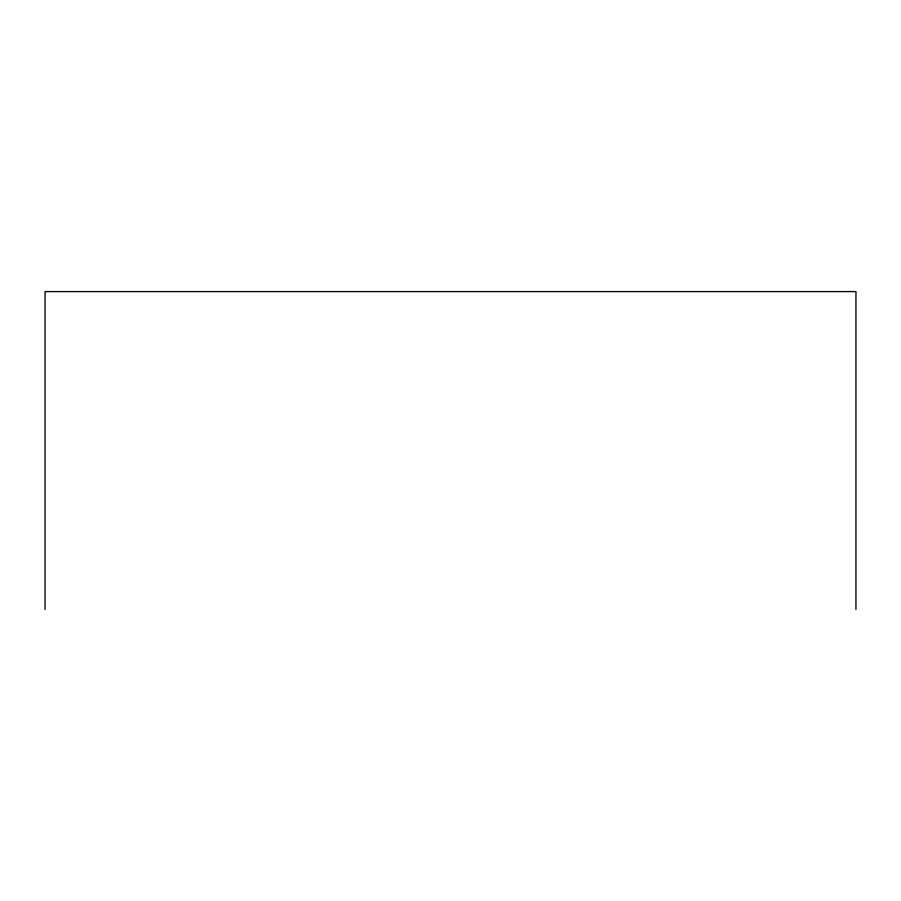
<?xml version="1.0" encoding="UTF-8"?>
<svg xmlns="http://www.w3.org/2000/svg" width="901" height="901" viewBox="0 0 901 901"><rect width="100%" height="100%" fill="white"/><g stroke="black" fill="none" stroke-linecap="round" stroke-linejoin="round"><path stroke-width="1.35" d="M855.95 609.414L855.95 291.586L45.05 291.586L45.05 609.414"/></g></svg>
